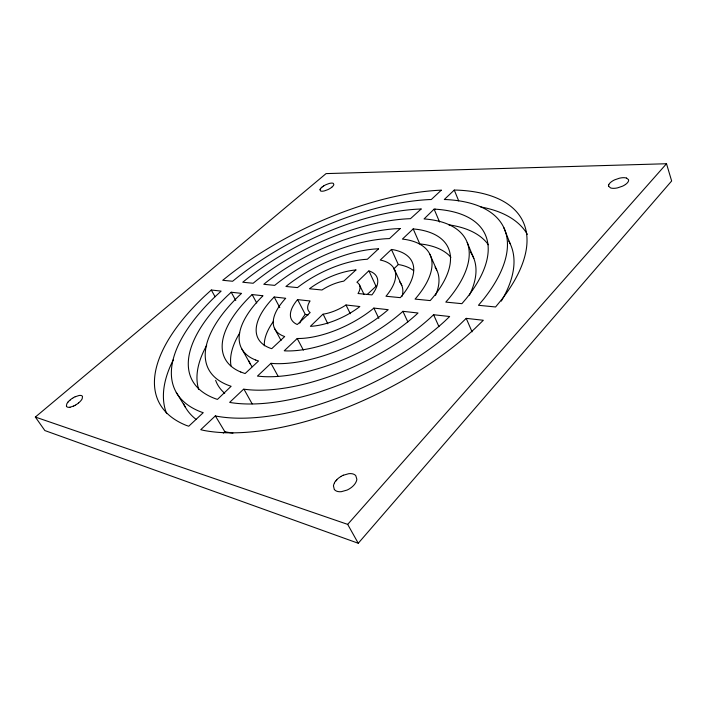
<?xml version="1.0" encoding="UTF-8"?>
<svg xmlns="http://www.w3.org/2000/svg" width="707" height="707" viewBox="0 0 707 707"><rect width="100%" height="100%" fill="white"/><g stroke="black" fill="none" stroke-linecap="round" stroke-linejoin="round"><path stroke-width="1.06" d="M319.997 189.697L320.474 190.89A7.503 2.616 -25.6 0 0 324.566 190.846L327.933 189.6A7.556 2.625 -25.6 0 0 329.356 188.857L330.24 188.336A7.671 2.669 -25.6 0 0 331.777 187.231M608.639 185.42L608.815 184.739M334.517 482.819L333.934 484.074A12.929 7.53 -29.7 0 0 333.457 485.895L334.323 489.5M320.298 188.981L320.66 188.46A7.556 2.625 -25.6 0 1 321.499 187.629M308.385 314.783L305.265 314.385L304.302 315.569A47.298 21.396 -26.5 0 0 299.741 323.143M297.603 299.609L296.613 300.784A47.696 20.865 -26.5 0 0 297.276 324.522L310.17 312.556A28.598 12.505 -26.5 0 1 309.613 301.712L310.081 300.996L297.603 299.609L305.265 314.385M68.199 401.903L67.536 402.725A9.5 3.703 -33 0 0 66.794 403.9L66.387 406.154M358.246 543.259L671.65 180.983L666.507 163.741L326.068 173.604L35.35 417.05L44.859 430.554L358.246 543.259L347.685 524.382L35.35 417.05M347.685 524.382L666.507 163.741M274.183 297.002L271.285 300.051A86.015 37.71 -26.5 0 0 270.348 348.233L271.727 348.666L284.674 336.567L282.376 335.657A66.82 29.261 -26.5 0 1 284.603 299.468L285.708 298.283L274.183 297.002L279.786 307.572M466.231 318.362L459.515 324.84A183.369 81.19 -26.5 0 1 217.438 416.343L215.352 415.893L200.744 429.697L203.704 430.404A203.254 90.249 -26.5 0 0 475.166 328.26L483.332 320.262L466.231 318.362L472.064 331.866M223.297 433.091L224.808 431.641L226.894 432.127A181.832 83.223 -26.5 0 0 232.965 433.099M367.295 294.412L376.159 286.149M393.587 269.093L398.315 264.542L399.817 264.78A85.3 38.664 -26.5 0 1 413.63 270.657M255.687 360.031A105.263 46.211 -26.5 0 1 262.191 296.551L263.013 295.765L252.143 294.554L250.172 296.427A124.626 54.81 -26.5 0 0 240.76 372.023M243.668 389.124L229.66 402.371L230.853 402.61A163.653 72.273 -26.5 0 0 444.394 321.526L449.661 316.515L433.594 314.73L429.768 318.336A144.078 63.489 -26.5 0 1 243.959 389.186L252.152 403.865M270.967 363.327L257.445 376.106L263.128 376.601A124.626 54.81 -26.5 0 0 415.61 315.242L418.023 312.998L402.91 311.319L401.912 312.238A105.263 46.211 -26.5 0 1 274.696 363.601L270.967 363.327L278.045 376.151M297.223 338.512L284.223 350.796L285.999 350.911A86.015 37.71 -26.5 0 0 384.184 313.051L388.214 309.684L373.87 308.093L372.342 309.357A66.82 29.261 -26.5 0 1 300.643 338.467L297.223 338.512L303.374 350.124M322.94 314.2L310.382 326.342A47.696 20.865 -26.5 0 0 358.29 307.739L359.872 306.538L345.997 304.991L344.954 305.671A28.598 12.505 -26.5 0 1 323.161 314.173L327.836 323.815M368.754 270.896L356.92 282.252A28.598 12.505 -26.5 0 1 358.449 292.786L358.016 293.52L371.926 294.881L372.872 293.644A47.696 20.865 -26.5 0 0 368.974 270.958L375.938 286.088M391.439 249.456L380.251 260.035L382.779 260.636A66.82 29.261 -26.5 0 1 387.038 294.969L385.96 296.251L400.339 297.656L403.131 294.262A86.015 37.71 -26.5 0 0 392.942 249.677L391.439 249.456L398.315 264.542M413.188 228.9L402.416 239.09L405.597 239.505A105.263 46.211 -26.5 0 1 415.884 298.186L415.062 299.096L430.201 300.581L432.171 298.354A124.626 54.81 -26.5 0 0 418.067 229.483L413.188 228.9L419.772 243.871L424.651 244.534A123.592 56.189 -26.5 0 1 450.933 257.313M435.3 209.175L434.107 209.131L424.059 218.923A144.078 63.489 -26.5 0 1 448.91 298.531L445.799 302.101L461.883 303.674L466.116 298.716A163.653 72.273 -26.5 0 0 435.3 209.175M454.265 190.077L444.279 199.524L446.364 199.577A183.369 81.19 -26.5 0 1 483.818 298.902L478.462 305.291L495.572 306.971L502.041 299.096A203.254 90.249 -26.5 0 0 457.261 190.121L454.265 190.077L458.702 200.894M231.216 292.23L226.965 296.18A163.653 72.273 -26.5 0 0 216.386 399.066L217.464 399.384L231.127 386.287A144.078 63.489 -26.5 0 1 238.427 296.313L241.547 293.378L231.216 292.23L235.767 300.466M211.296 290.011L204.791 295.95A203.254 90.249 -26.5 0 0 186.118 425.331L188.734 426.233L203.245 412.676L201.398 412.084A183.369 81.19 -26.5 0 1 215.759 296.056L221.141 291.107L211.296 290.011L215.069 296.728M625.421 184.518L624.325 185.225A10.525 4.436 -18.6 0 1 622.487 186.188L617.671 187.832A10.296 4.339 -18.6 0 1 613.703 188.336A10.305 4.348 -18.6 0 1 610.583 187.912L608.727 186.348M340.88 476.518L339.413 477.49A12.876 7.503 -29.7 0 0 336.762 479.691M76.515 404.431L75.393 405.12M72.432 398.324L73.537 397.643M323.62 185.959L324.495 185.437M75.234 396.768L78.919 395.531A9.288 3.623 -33 0 1 80.236 395.407A9.288 3.623 -33 0 1 82.507 396.565L82.162 398.792A9.5 3.703 -33 0 1 81.438 399.976L80.775 400.798A9.5 3.703 -33 0 1 79.546 402.08A9.35 3.65 -33 0 1 78.627 402.884M73.669 406.021L69.931 407.259M343.213 475.272L348.816 473.672A12.646 7.37 -29.7 0 1 355.789 475.696L356.849 479.266A12.929 7.53 -29.7 0 1 356.416 481.105L355.851 482.368A12.876 7.503 -29.7 0 1 354.101 484.905A12.735 7.415 -29.7 0 1 352.952 486.116A12.876 7.503 -29.7 0 1 350.937 487.803L349.444 488.802A12.929 7.53 -29.7 0 1 347.049 490.075L341.331 491.683A12.646 7.37 -29.7 0 1 334.384 489.518M255.678 360.031L258.55 360.985L245.099 373.561L240.769 372.015M626.552 178.067L628.461 179.596A10.525 4.436 -18.6 0 1 628.585 180.524L628.426 181.204A10.481 4.419 -18.6 0 1 625.412 184.527M176.264 392.403L185.402 407.259M215.352 415.893L224.808 431.641M241.847 348.966L250.269 363.911M252.143 294.554L256.721 302.994M274.466 328.269L281.041 340.456M345.997 304.991L350.31 313.722M359.439 284.841L364.052 294.421M373.87 308.093L378.819 318.415M402.91 311.319L407.842 321.932M394.709 270.03L401.832 285.557M433.594 314.73L438.941 326.643M429.883 254.308L436.74 270.012M434.107 209.131L439.577 222.016M467.221 242.51L473.849 258.497M503.782 227.504L510.145 243.703M626.482 178.067A10.296 4.339 -18.6 0 0 619.456 178.199L614.719 179.825A10.525 4.436 -18.6 0 0 612.907 180.771L611.829 181.469A10.481 4.419 -18.6 0 0 608.727 184.748M264.33 345.829A85.3 38.664 -26.5 0 1 273.494 321.296M166.631 413.595A201.539 92.493 -26.5 0 1 173.471 359.501M480.831 206.965A201.539 92.493 -26.5 0 1 527.378 234.344M470.394 252.054A142.885 65.088 -26.5 0 1 469.413 295.128M224.711 393.278A142.885 65.088 -26.5 0 1 215.644 380.339M231.012 365.89A123.592 56.189 -26.5 0 1 239.726 333.006M508.784 241.105A181.832 83.223 -26.5 0 1 502.889 298.363M502.368 299.273A181.832 83.223 -26.5 0 1 501.298 301.111M196.281 419.534A181.832 83.223 -26.5 0 1 183.626 403.759M198.729 389.46A162.292 74.094 -26.5 0 1 206.674 345.396M448.804 224.844A162.292 74.094 -26.5 0 1 488.369 244.772M435.07 267.149A104.397 47.387 -26.5 0 1 435.53 295.367M252.152 366.703A104.397 47.387 -26.5 0 1 248.882 360.897M321.314 187.664A7.671 2.669 -25.6 0 1 321.968 187.09M608.603 186.356A10.525 4.436 -18.6 0 1 608.515 185.42M78.592 402.919A9.5 3.703 -33 0 1 76.48 404.466M75.322 405.173A9.5 3.703 -33 0 1 73.608 406.074M68.084 401.921A9.5 3.703 -33 0 1 69.304 400.675M70.249 399.853A9.5 3.703 -33 0 1 72.344 398.324M73.475 397.626A9.5 3.703 -33 0 1 75.163 396.742M399.711 281.943A66.272 30.003 -26.5 0 1 402.203 296.162M331.795 187.214A7.556 2.625 -25.6 0 0 332.44 186.639A7.671 2.669 -25.6 0 0 333.191 185.826L333.554 185.287A7.671 2.669 -25.6 0 0 333.837 184.58L333.324 183.405A7.503 2.607 -25.6 0 0 329.223 183.475L325.892 184.713A7.556 2.625 -25.6 0 0 324.548 185.446M320.085 189.679A7.556 2.625 -25.6 0 1 320.377 188.972M322.136 187.072A7.556 2.625 -25.6 0 1 323.665 185.976M70.002 407.223A9.35 3.65 -33 0 1 66.467 406.127M69.472 400.675A9.35 3.65 -33 0 1 70.408 399.862M335.816 481.087A12.646 7.37 -29.7 0 1 336.877 479.885M340.951 476.438A12.929 7.53 -29.7 0 1 343.293 475.192M334.429 482.793A12.876 7.503 -29.7 0 1 335.692 480.91M355.93 269.959L343.805 281.13A28.598 12.505 -26.5 0 0 322.975 289.349L321.968 289.994L309.445 288.765L310.939 287.669A47.696 20.865 -26.5 0 1 355.648 269.977L355.93 269.959M378.554 248.82L367.401 259.239L364.07 259.487A66.82 29.261 -26.5 0 0 298.937 286.476L297.497 287.599L285.92 286.468L289.64 283.578A86.015 37.71 -26.5 0 1 376.804 248.873L378.554 248.82M400.25 228.538L389.504 238.586L385.828 238.736A105.263 46.211 -26.5 0 0 275.633 284.603L274.696 285.372L263.782 284.302L265.982 282.5A124.626 54.81 -26.5 0 1 394.656 228.803L400.25 228.538M421.133 209.016L410.493 218.675A144.078 63.489 -26.5 0 0 256.588 280.44L253.133 283.26L242.74 282.243L247.441 278.443A163.653 72.273 -26.5 0 1 419.905 209.042L421.133 209.016M441.265 190.201L431.288 199.533L429.14 199.586A183.369 81.19 -26.5 0 0 238.533 276.49L232.603 281.253L222.714 280.29L229.846 274.59A203.254 90.249 -26.5 0 1 438.207 190.307L441.265 190.201"/></g></svg>
